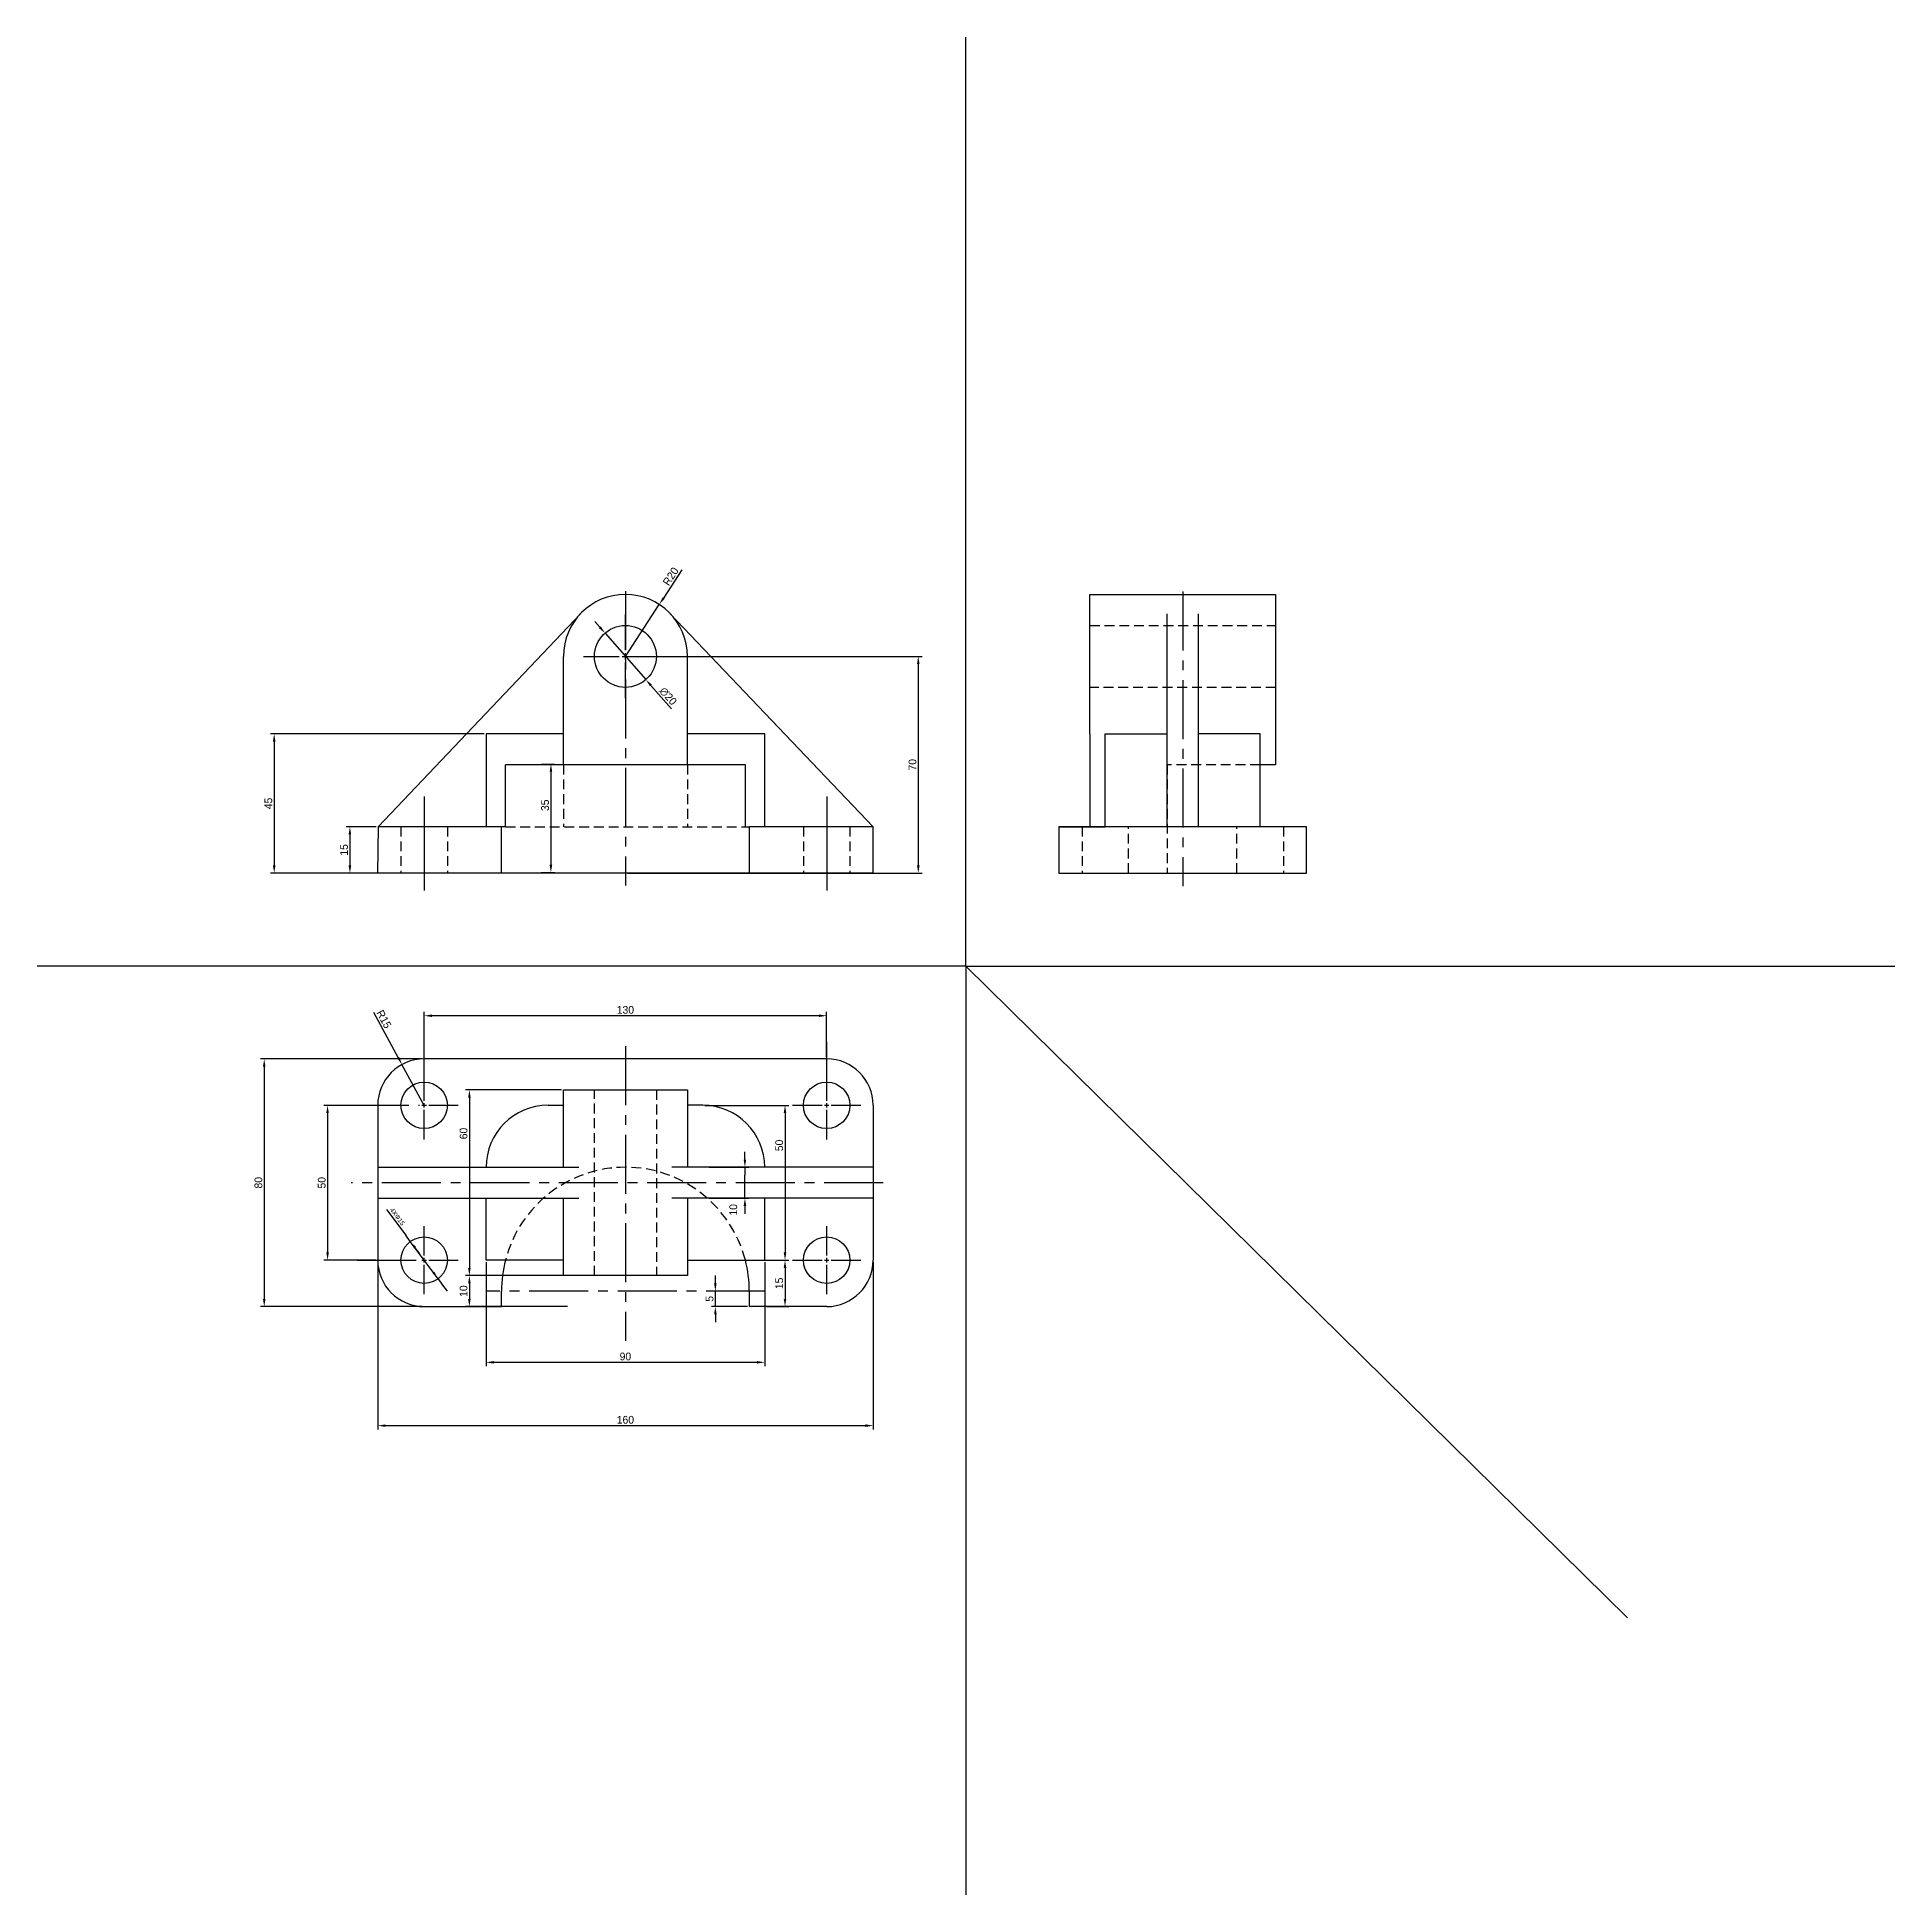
# Model space of a CAD drawing. Header units: millimetres. Extents: x 274 to 874, y 179 to 779.
import ezdxf

# ---------------------------------------------------------------- set-up
doc = ezdxf.new("R2010")
doc.units = ezdxf.units.MM
doc.linetypes.add('CENTER2', pattern=[28.575, 19.05, -3.175, 3.175, -3.175])
doc.linetypes.add('HIDDEN2', pattern=[4.7625, 3.175, -1.5875])
doc.layers.add('标注', color=7, linetype='Continuous', lineweight=20)
doc.layers.add('虚线', color=7, linetype='HIDDEN2')
doc.dimstyles.new('ISO-25', dxfattribs={"dimtxt": 2.5, "dimasz": 2.5, "dimexe": 1.25, "dimexo": 0.625, "dimtad": 1, "dimdsep": 46, "dimtxsty": 'Standard', "dimcen": 2.5, "dimadec": 0, "dimazin": 0, "dimtfac": 1, "dimtmove": 0, "dimatfit": 3, "dimfxl": 1, "dimarcsym": 0})

# ---------------------------------------------------------------- blocks, each defined once
blk = doc.blocks.new('*U1')
blk.add_line((-150, 0), (150, 0))
blk = doc.blocks.new('*U2')
at = {"color": 0, "linetype": 'ByBlock', "lineweight": -2, "transparency": 16777216}
for p, rotation in [((573.85, 629.34), 90), ((423.85, 479.34), 180), ((573.85, 329.34), 270)]:
    blk.add_blockref('*U1', p, dxfattribs=dict(at, rotation=rotation))
blk.add_blockref('*U1', (723.85, 479.34), dxfattribs=at)
blk = doc.blocks.new('*U3')
at = {"color": 0, "linetype": 'CENTER2', "transparency": 16777216}
blk.add_line((0, 44.08), (0, -51.08), dxfattribs=at)
blk = doc.blocks.new('*U4')
at = {"color": 0, "linetype": 'CENTER2', "transparency": 16777216}
blk.add_line((109.52, 0), (-62.35, 0), dxfattribs=at)
blk = doc.blocks.new('*U5')
at = {"color": 0, "linetype": 'CENTER2', "transparency": 16777216}
blk.add_line((0, 44.08), (0, -51.08), dxfattribs=at)
blk = doc.blocks.new('*U6')
at = {"color": 0, "linetype": 'CENTER2', "lineweight": 25, "transparency": 16777216}
blk.add_line((0, 44.08), (0, -51.08), dxfattribs=at)
blk = doc.blocks.new('*D7')
at = {"layer": 'Defpoints', "color": 0, "transparency": 16777216}
for p in [(383.85, 434.34), (367.65, 384.34), (383.85, 384.34)]:
    blk.add_point(p, dxfattribs=at)
at = {"layer": '标注', "color": 0, "lineweight": -2, "transparency": 16777216}
for p, q in [((383.23, 434.34), (366.4, 434.34)), ((367.65, 431.84), (367.65, 386.84)), ((383.23, 384.34), (366.4, 384.34))]:
    blk.add_line(p, q, dxfattribs=at)
at = {"layer": '标注', "color": 0, "transparency": 16777216}
for points in [[(367.23, 431.84), (368.07, 431.84), (367.65, 434.34)], [(367.23, 386.84), (368.07, 386.84), (367.65, 384.34)]]:
    blk.add_solid(points, dxfattribs=at)
at = {"layer": '标注', "color": 0, "transparency": 16777216, "insert": (365.77, 409.34), "char_height": 2.5, "attachment_point": 5, "rotation": 90}
blk.add_mtext('50', dxfattribs=at)
blk = doc.blocks.new('*D8')
at = {"layer": 'Defpoints', "color": 0, "transparency": 16777216}
for p in [(398.85, 463.28), (398.85, 449.34), (528.85, 449.34)]:
    blk.add_point(p, dxfattribs=at)
at = {"layer": '标注', "color": 0, "lineweight": -2, "transparency": 16777216}
for p, q in [((398.85, 449.97), (398.85, 464.53)), ((526.35, 463.28), (401.35, 463.28)), ((528.85, 449.97), (528.85, 464.53))]:
    blk.add_line(p, q, dxfattribs=at)
at = {"layer": '标注', "color": 0, "transparency": 16777216}
for points in [[(401.35, 463.7), (401.35, 462.87), (398.85, 463.28)], [(526.35, 463.7), (526.35, 462.87), (528.85, 463.28)]]:
    blk.add_solid(points, dxfattribs=at)
at = {"layer": '标注', "color": 0, "transparency": 16777216, "insert": (463.85, 465.16), "char_height": 2.5, "attachment_point": 5}
blk.add_mtext('130', dxfattribs=at)
blk = doc.blocks.new('*D9')
at = {"layer": 'Defpoints', "color": 0, "transparency": 16777216}
for p in [(383.96, 524.34), (374.87, 509.34), (383.96, 509.34)]:
    blk.add_point(p, dxfattribs=at)
at = {"layer": '标注', "color": 0, "lineweight": -2, "transparency": 16777216}
for p, q in [((383.34, 524.34), (373.62, 524.34)), ((374.87, 521.84), (374.87, 511.84)), ((383.34, 509.34), (373.62, 509.34))]:
    blk.add_line(p, q, dxfattribs=at)
at = {"layer": '标注', "color": 0, "transparency": 16777216}
for points in [[(374.45, 521.84), (375.28, 521.84), (374.87, 524.34)], [(374.45, 511.84), (375.28, 511.84), (374.87, 509.34)]]:
    blk.add_solid(points, dxfattribs=at)
at = {"layer": '标注', "color": 0, "transparency": 16777216, "insert": (372.99, 516.84), "char_height": 2.5, "attachment_point": 5, "rotation": 90}
blk.add_mtext('15', dxfattribs=at)
blk = doc.blocks.new('*D10')
at = {"layer": 'Defpoints', "color": 0, "transparency": 16777216}
for p in [(418.85, 554.34), (350.42, 509.34), (418.85, 509.34)]:
    blk.add_point(p, dxfattribs=at)
at = {"layer": '标注', "color": 0, "lineweight": -2, "transparency": 16777216}
for p, q in [((418.23, 554.34), (349.17, 554.34)), ((350.42, 551.84), (350.42, 511.84)), ((418.23, 509.34), (349.17, 509.34))]:
    blk.add_line(p, q, dxfattribs=at)
at = {"layer": '标注', "color": 0, "transparency": 16777216}
for points in [[(350, 551.84), (350.83, 551.84), (350.42, 554.34)], [(350, 511.84), (350.83, 511.84), (350.42, 509.34)]]:
    blk.add_solid(points, dxfattribs=at)
at = {"layer": '标注', "color": 0, "transparency": 16777216, "insert": (348.54, 531.84), "char_height": 2.5, "attachment_point": 5, "rotation": 90}
blk.add_mtext('45', dxfattribs=at)
blk = doc.blocks.new('*D11')
at = {"layer": 'Defpoints', "color": 0, "lineweight": -3, "transparency": 16777216}
for p in [(436.04, 544.58), (436.04, 509.58), (439.79, 509.58)]:
    blk.add_point(p, dxfattribs=at)
at = {"layer": '标注', "color": 0, "lineweight": -2, "transparency": 16777216}
for p, q in [((436.66, 544.58), (441.04, 544.58)), ((439.79, 542.08), (439.79, 512.08)), ((436.66, 509.58), (441.04, 509.58))]:
    blk.add_line(p, q, dxfattribs=at)
at = {"layer": '标注', "color": 0, "lineweight": -3, "transparency": 16777216}
for points in [[(439.37, 542.08), (440.21, 542.08), (439.79, 544.58)], [(439.37, 512.08), (440.21, 512.08), (439.79, 509.58)]]:
    blk.add_solid(points, dxfattribs=at)
at = {"layer": '标注', "color": 0, "lineweight": 25, "transparency": 16777216, "insert": (437.91, 531.25), "char_height": 2.5, "attachment_point": 5, "rotation": 90}
blk.add_mtext('35', dxfattribs=at)
blk = doc.blocks.new('*D12')
at = {"layer": 'Defpoints', "color": 0, "transparency": 16777216}
for p in [(418.85, 384.34), (508.85, 384.34), (508.85, 351.34)]:
    blk.add_point(p, dxfattribs=at)
at = {"layer": '标注', "color": 0, "lineweight": -2, "transparency": 16777216}
for p, q in [((418.85, 383.72), (418.85, 350.09)), ((508.85, 383.72), (508.85, 350.09)), ((421.35, 351.34), (506.35, 351.34))]:
    blk.add_line(p, q, dxfattribs=at)
at = {"layer": '标注', "color": 0, "transparency": 16777216}
for points in [[(421.35, 351.76), (421.35, 350.92), (418.85, 351.34)], [(506.35, 351.76), (506.35, 350.92), (508.85, 351.34)]]:
    blk.add_solid(points, dxfattribs=at)
at = {"layer": '标注', "color": 0, "transparency": 16777216, "insert": (463.85, 353.21), "char_height": 2.5, "attachment_point": 5}
blk.add_mtext('90', dxfattribs=at)
blk = doc.blocks.new('*D13')
at = {"layer": 'Defpoints', "color": 0, "transparency": 16777216}
for p in [(383.85, 384.34), (543.85, 384.34), (543.85, 330.89)]:
    blk.add_point(p, dxfattribs=at)
at = {"layer": '标注', "color": 0, "lineweight": -2, "transparency": 16777216}
for p, q in [((383.85, 383.72), (383.85, 329.64)), ((543.85, 383.72), (543.85, 329.64)), ((386.35, 330.89), (541.35, 330.89))]:
    blk.add_line(p, q, dxfattribs=at)
at = {"layer": '标注', "color": 0, "transparency": 16777216}
for points in [[(386.35, 331.3), (386.35, 330.47), (383.85, 330.89)], [(541.35, 331.3), (541.35, 330.47), (543.85, 330.89)]]:
    blk.add_solid(points, dxfattribs=at)
at = {"layer": '标注', "color": 0, "transparency": 16777216, "insert": (463.85, 332.76), "char_height": 2.5, "attachment_point": 5}
blk.add_mtext('160', dxfattribs=at)
blk = doc.blocks.new('*D14')
at = {"layer": 'Defpoints', "color": 0, "transparency": 16777216}
for p in [(398.85, 449.34), (347.19, 369.34), (398.85, 369.34)]:
    blk.add_point(p, dxfattribs=at)
at = {"layer": '标注', "color": 0, "lineweight": -2, "transparency": 16777216}
for p, q in [((398.23, 449.34), (345.94, 449.34)), ((347.19, 446.84), (347.19, 371.84)), ((398.23, 369.34), (345.94, 369.34))]:
    blk.add_line(p, q, dxfattribs=at)
at = {"layer": '标注', "color": 0, "transparency": 16777216}
for points in [[(346.78, 446.84), (347.61, 446.84), (347.19, 449.34)], [(346.78, 371.84), (347.61, 371.84), (347.19, 369.34)]]:
    blk.add_solid(points, dxfattribs=at)
at = {"layer": '标注', "color": 0, "transparency": 16777216, "insert": (345.32, 409.34), "char_height": 2.5, "attachment_point": 5, "rotation": 90}
blk.add_mtext('80', dxfattribs=at)
blk = doc.blocks.new('*D15')
at = {"layer": 'Defpoints', "color": 0, "lineweight": -3, "transparency": 16777216}
for p in [(445.79, 379.34), (413.46, 369.34), (445.79, 369.34)]:
    blk.add_point(p, dxfattribs=at)
at = {"layer": '标注', "color": 0, "lineweight": -2, "transparency": 16777216}
for p, q in [((445.16, 379.34), (412.21, 379.34)), ((413.46, 376.84), (413.46, 371.84)), ((445.16, 369.34), (412.21, 369.34))]:
    blk.add_line(p, q, dxfattribs=at)
at = {"layer": '标注', "color": 0, "lineweight": -3, "transparency": 16777216}
for points in [[(413.04, 376.84), (413.87, 376.84), (413.46, 379.34)], [(413.04, 371.84), (413.87, 371.84), (413.46, 369.34)]]:
    blk.add_solid(points, dxfattribs=at)
at = {"layer": '标注', "color": 0, "lineweight": -3, "transparency": 16777216, "insert": (411.58, 374.34), "char_height": 2.5, "attachment_point": 5, "rotation": 90}
blk.add_mtext('10', dxfattribs=at)
blk = doc.blocks.new('*D16')
at = {"layer": 'Defpoints', "color": 0, "lineweight": -3, "transparency": 16777216}
for p in [(443.85, 439.34), (413.46, 379.34), (443.85, 379.34)]:
    blk.add_point(p, dxfattribs=at)
at = {"layer": '标注', "color": 0, "lineweight": -2, "transparency": 16777216}
for p, q in [((443.23, 439.34), (412.21, 439.34)), ((413.46, 436.84), (413.46, 381.84)), ((443.23, 379.34), (412.21, 379.34))]:
    blk.add_line(p, q, dxfattribs=at)
at = {"layer": '标注', "color": 0, "lineweight": -3, "transparency": 16777216}
for points in [[(413.04, 436.84), (413.87, 436.84), (413.46, 439.34)], [(413.04, 381.84), (413.87, 381.84), (413.46, 379.34)]]:
    blk.add_solid(points, dxfattribs=at)
at = {"layer": '标注', "color": 0, "lineweight": -3, "transparency": 16777216, "insert": (411.58, 425.24), "char_height": 2.5, "attachment_point": 5, "rotation": 90}
blk.add_mtext('60', dxfattribs=at)
blk = doc.blocks.new('*D17')
at = {"layer": 'Defpoints', "color": 0, "lineweight": -3, "transparency": 16777216}
for p in [(508.85, 384.34), (508.85, 369.34), (515.4, 369.34)]:
    blk.add_point(p, dxfattribs=at)
at = {"layer": '标注', "color": 0, "lineweight": -2, "transparency": 16777216}
for p, q in [((509.48, 384.34), (516.65, 384.34)), ((515.4, 381.84), (515.4, 371.84)), ((509.48, 369.34), (516.65, 369.34))]:
    blk.add_line(p, q, dxfattribs=at)
at = {"layer": '标注', "color": 0, "lineweight": -3, "transparency": 16777216}
for points in [[(514.98, 381.84), (515.81, 381.84), (515.4, 384.34)], [(514.98, 371.84), (515.81, 371.84), (515.4, 369.34)]]:
    blk.add_solid(points, dxfattribs=at)
at = {"layer": '标注', "color": 0, "lineweight": -3, "transparency": 16777216, "insert": (513.52, 376.84), "char_height": 2.5, "attachment_point": 5, "rotation": 90}
blk.add_mtext('15', dxfattribs=at)
blk = doc.blocks.new('*D18')
at = {"layer": 'Defpoints', "color": 0, "lineweight": -3, "transparency": 16777216}
for p in [(488.85, 434.34), (488.85, 384.34), (515.4, 384.34)]:
    blk.add_point(p, dxfattribs=at)
at = {"layer": '标注', "color": 0, "lineweight": -2, "transparency": 16777216}
for p, q in [((489.48, 434.34), (516.65, 434.34)), ((515.4, 431.84), (515.4, 386.84)), ((489.48, 384.34), (516.65, 384.34))]:
    blk.add_line(p, q, dxfattribs=at)
at = {"layer": '标注', "color": 0, "lineweight": -3, "transparency": 16777216}
for points in [[(514.98, 431.84), (515.81, 431.84), (515.4, 434.34)], [(514.98, 386.84), (515.81, 386.84), (515.4, 384.34)]]:
    blk.add_solid(points, dxfattribs=at)
at = {"layer": '标注', "color": 0, "lineweight": -3, "transparency": 16777216, "insert": (513.52, 421.39), "char_height": 2.5, "attachment_point": 5, "rotation": 90}
blk.add_mtext('50', dxfattribs=at)
blk = doc.blocks.new('*D19')
at = {"layer": 'Defpoints', "color": 0, "lineweight": -3, "transparency": 16777216}
for p in [(490.31, 414.34), (502.45, 414.34), (490.31, 404.34)]:
    blk.add_point(p, dxfattribs=at)
at = {"layer": '标注', "color": 0, "lineweight": -2, "transparency": 16777216}
for p, q in [((490.93, 414.34), (503.7, 414.34)), ((502.45, 416.84), (502.45, 419.34)), ((502.45, 414.34), (502.45, 411.84)), ((502.45, 406.84), (502.45, 411.84)), ((490.93, 404.34), (503.7, 404.34)), ((502.45, 404.34), (502.45, 406.84)), ((502.45, 401.84), (502.45, 399.34))]:
    blk.add_line(p, q, dxfattribs=at)
at = {"layer": '标注', "color": 0, "lineweight": -3, "transparency": 16777216}
for points in [[(502.03, 416.84), (502.86, 416.84), (502.45, 414.34)], [(502.03, 401.84), (502.86, 401.84), (502.45, 404.34)]]:
    blk.add_solid(points, dxfattribs=at)
at = {"layer": '标注', "color": 0, "lineweight": -3, "transparency": 16777216, "insert": (498.7, 400.59), "char_height": 2.5, "attachment_point": 5, "rotation": 90}
blk.add_mtext('10', dxfattribs=at)
blk = doc.blocks.new('*U20')
at = {"layer": '标注', "color": 0, "linetype": 'CENTER2', "lineweight": -3, "transparency": 16777216}
for p, q in [((0, 1.5), (0, 22.91)), ((-24.04, 0), (-1.5, 0)), ((1.5, 0), (11, 0)), ((0, -11), (0, -1.5))]:
    blk.add_line(p, q, dxfattribs=at)
at = {"layer": '标注', "color": 0, "linetype": 'Continuous', "lineweight": -3, "transparency": 16777216}
for p, q in [((-0.75, 0), (0.75, 0)), ((0, -0.75), (0, 0.75))]:
    blk.add_line(p, q, dxfattribs=at)
blk = doc.blocks.new('*U21')
at = {"layer": '标注', "color": 0, "linetype": 'CENTER2', "lineweight": -3, "transparency": 16777216}
for p, q in [((0, 1.5), (0, 11)), ((-21.66, 0), (-1.5, 0)), ((1.5, 0), (11, 0)), ((0, -11), (0, -1.5))]:
    blk.add_line(p, q, dxfattribs=at)
at = {"layer": '标注', "color": 0, "linetype": 'Continuous', "lineweight": -3, "transparency": 16777216}
for p, q in [((-0.75, 0), (0.75, 0)), ((0, -0.75), (0, 0.75))]:
    blk.add_line(p, q, dxfattribs=at)
blk = doc.blocks.new('*U22')
at = {"layer": '标注', "color": 0, "linetype": 'CENTER2', "lineweight": -3, "transparency": 16777216}
for p, q in [((0, 1.5), (0, 11)), ((-11, 0), (-1.5, 0)), ((1.5, 0), (11, 0)), ((0, -11), (0, -1.5))]:
    blk.add_line(p, q, dxfattribs=at)
at = {"layer": '标注', "color": 0, "linetype": 'Continuous', "lineweight": -3, "transparency": 16777216}
for p, q in [((-0.75, 0), (0.75, 0)), ((0, -0.75), (0, 0.75))]:
    blk.add_line(p, q, dxfattribs=at)
blk = doc.blocks.new('*U23')
at = {"layer": '标注', "color": 0, "linetype": 'CENTER2', "lineweight": -3, "transparency": 16777216}
for p, q in [((0, 1.5), (0, 22.91)), ((-11, 0), (-1.5, 0)), ((1.5, 0), (11, 0)), ((0, -11), (0, -1.5))]:
    blk.add_line(p, q, dxfattribs=at)
at = {"layer": '标注', "color": 0, "linetype": 'Continuous', "lineweight": -3, "transparency": 16777216}
for p, q in [((-0.75, 0), (0.75, 0)), ((0, -0.75), (0, 0.75))]:
    blk.add_line(p, q, dxfattribs=at)
blk = doc.blocks.new('*U24')
at = {"layer": '标注', "color": 0, "linetype": 'CENTER2', "lineweight": -3, "transparency": 16777216}
for p, q in [((0, 2), (0, 13.5)), ((-13.5, 0), (-2, 0)), ((2, 0), (92.49, 0)), ((0, -13.5), (0, -2))]:
    blk.add_line(p, q, dxfattribs=at)
at = {"layer": '标注', "color": 0, "linetype": 'Continuous', "lineweight": -3, "transparency": 16777216}
for p, q in [((-1, 0), (1, 0)), ((0, -1), (0, 1))]:
    blk.add_line(p, q, dxfattribs=at)
blk = doc.blocks.new('*D25')
at = {"layer": 'Defpoints', "color": 0, "lineweight": -3, "transparency": 16777216}
for p in [(463.85, 579.34), (463.85, 509.34), (558.44, 509.34)]:
    blk.add_point(p, dxfattribs=at)
at = {"layer": '标注', "color": 0, "lineweight": -2, "transparency": 16777216}
for p, q in [((464.48, 579.34), (559.69, 579.34)), ((558.44, 576.84), (558.44, 511.84)), ((464.48, 509.34), (559.69, 509.34))]:
    blk.add_line(p, q, dxfattribs=at)
at = {"layer": '标注', "color": 0, "lineweight": -3, "transparency": 16777216}
for points in [[(558.02, 576.84), (558.86, 576.84), (558.44, 579.34)], [(558.02, 511.84), (558.86, 511.84), (558.44, 509.34)]]:
    blk.add_solid(points, dxfattribs=at)
at = {"layer": '标注', "color": 0, "lineweight": -3, "transparency": 16777216, "insert": (556.57, 544.34), "char_height": 2.5, "attachment_point": 5, "rotation": 90}
blk.add_mtext('70', dxfattribs=at)
blk = doc.blocks.new('*D28')
at = {"layer": 'Defpoints', "color": 0, "lineweight": -3, "transparency": 16777216}
for p in [(474.79, 596.09), (463.85, 579.34)]:
    blk.add_point(p, dxfattribs=at)
at = {"layer": '标注', "color": 0, "lineweight": -2, "transparency": 16777216}
for p, q in [((482.1, 607.28), (476.15, 598.18)), ((463.85, 579.34), (474.79, 596.09))]:
    blk.add_line(p, q, dxfattribs=at)
at = {"layer": '标注', "color": 0, "lineweight": -3, "transparency": 16777216}
blk.add_solid([(475.81, 598.41), (476.5, 597.95), (474.79, 596.09)], dxfattribs=at)
at = {"layer": '标注', "color": 0, "lineweight": -3, "transparency": 16777216, "insert": (478.48, 605.17), "char_height": 2.5, "attachment_point": 5, "rotation": 56.85509}
blk.add_mtext('R20', dxfattribs=at)
blk = doc.blocks.new('*D29')
at = {"layer": 'Defpoints', "color": 0, "lineweight": -3, "transparency": 16777216}
for p in [(457.26, 586.86), (470.45, 571.83)]:
    blk.add_point(p, dxfattribs=at)
at = {"layer": '标注', "color": 0, "lineweight": -2, "transparency": 16777216}
for p, q in [((455.61, 588.74), (453.96, 590.62)), ((457.26, 586.86), (470.45, 571.83)), ((478.69, 562.43), (472.09, 569.95))]:
    blk.add_line(p, q, dxfattribs=at)
at = {"layer": '标注', "color": 0, "lineweight": -3, "transparency": 16777216}
for points in [[(455.92, 589.02), (455.3, 588.47), (457.26, 586.86)], [(472.41, 570.22), (471.78, 569.67), (470.45, 571.83)]]:
    blk.add_solid(points, dxfattribs=at)
at = {"layer": '标注', "color": 0, "lineweight": -3, "transparency": 16777216, "insert": (477.63, 566.48), "char_height": 2.5, "attachment_point": 5, "rotation": 311.25391}
blk.add_mtext('∅20', dxfattribs=at)
blk = doc.blocks.new('*D30')
at = {"layer": 'Defpoints', "color": 0, "lineweight": -3, "transparency": 16777216}
for p in [(391.69, 447.52), (398.85, 434.34)]:
    blk.add_point(p, dxfattribs=at)
at = {"layer": '标注', "color": 0, "lineweight": -2, "transparency": 16777216}
for p, q in [((382.53, 464.38), (390.49, 449.72)), ((398.85, 434.34), (391.69, 447.52))]:
    blk.add_line(p, q, dxfattribs=at)
at = {"layer": '标注', "color": 0, "lineweight": -3, "transparency": 16777216}
blk.add_solid([(390.86, 449.92), (390.13, 449.52), (391.69, 447.52)], dxfattribs=at)
at = {"layer": '标注', "color": 0, "lineweight": -3, "transparency": 16777216, "insert": (385.86, 462.16), "char_height": 2.5, "attachment_point": 5, "rotation": 298.52933}
blk.add_mtext('R15', dxfattribs=at)
blk = doc.blocks.new('*D32')
at = {"layer": 'Defpoints', "color": 0, "lineweight": -3, "transparency": 16777216}
for p in [(394.38, 390.37), (403.32, 378.32)]:
    blk.add_point(p, dxfattribs=at)
at = {"layer": '标注', "color": 0, "lineweight": -2, "transparency": 16777216}
for p, q in [((386.68, 400.74), (392.89, 392.37)), ((394.38, 390.37), (392.89, 392.37)), ((403.32, 378.32), (394.38, 390.37)), ((395.87, 388.36), (397.36, 386.35)), ((401.83, 380.33), (400.34, 382.34)), ((403.32, 378.32), (404.81, 376.31)), ((404.81, 376.31), (406.3, 374.31))]:
    blk.add_line(p, q, dxfattribs=at)
at = {"layer": '标注', "color": 0, "lineweight": -3, "transparency": 16777216}
for points in [[(396.21, 388.61), (395.54, 388.11), (394.38, 390.37)], [(402.17, 380.58), (401.5, 380.08), (403.32, 378.32)]]:
    blk.add_solid(points, dxfattribs=at)
at = {"layer": '标注', "color": 0, "lineweight": -3, "transparency": 16777216, "insert": (390.18, 398.41), "char_height": 2.5, "attachment_point": 5, "rotation": 306.59345}
blk.add_mtext('{\\H0.6x;4X\\fArial|b0|i0|c0|p34;Φ\\Ftxt|c0;15}', dxfattribs=at)
blk = doc.blocks.new('*D33')
at = {"layer": 'Defpoints', "color": 0, "lineweight": -3, "transparency": 16777216}
for p in [(492.9, 374.34), (503.85, 374.34), (503.85, 369.34)]:
    blk.add_point(p, dxfattribs=at)
at = {"layer": '标注', "color": 0, "lineweight": -2, "transparency": 16777216}
for p, q in [((492.9, 376.84), (492.9, 379.34)), ((503.23, 374.34), (491.65, 374.34)), ((492.9, 369.34), (492.9, 374.34)), ((503.23, 369.34), (491.65, 369.34)), ((492.9, 366.84), (492.9, 364.34))]:
    blk.add_line(p, q, dxfattribs=at)
at = {"layer": '标注', "color": 0, "lineweight": -3, "transparency": 16777216}
for points in [[(492.49, 376.84), (493.32, 376.84), (492.9, 374.34)], [(492.49, 366.84), (493.32, 366.84), (492.9, 369.34)]]:
    blk.add_solid(points, dxfattribs=at)
at = {"layer": '标注', "color": 0, "lineweight": -3, "transparency": 16777216, "insert": (491.03, 371.84), "char_height": 2.5, "attachment_point": 5, "rotation": 90}
blk.add_mtext('5', dxfattribs=at)
blk = doc.blocks.new('*U34')
at = {"color": 0, "linetype": 'CENTER2', "lineweight": -3, "transparency": 16777216}
blk.add_line((18.88, 0), (-71.25, 0), dxfattribs=at)

msp = doc.modelspace()

# ---------------------------------------------------------------- linework, layer by layer
at = {"lineweight": 30}
for p, q in [((613.852, 599.343), (673.852, 599.343)), ((613.852, 554.343), (613.852, 599.343)), ((673.852, 599.343), (673.852, 544.343)), ((383.963, 524.343), (449.358, 593.124)), ((478.347, 593.124), (543.852, 524.343)), ((638.852, 524.343), (638.852, 593.124)), ((648.852, 593.124), (648.852, 524.343)), ((443.852, 544.343), (443.852, 579.343)), ((483.852, 544.343), (483.852, 579.343)), ((443.852, 554.343), (418.852, 554.343)), ((418.852, 554.343), (418.852, 524.343)), ((508.852, 554.343), (483.852, 554.343)), ((508.852, 524.343), (508.852, 554.343)), ((613.852, 554.343), (613.852, 524.343)), ((618.852, 524.343), (618.852, 554.343)), ((618.852, 554.343), (638.852, 554.343)), ((668.852, 554.343), (648.852, 554.343)), ((668.852, 524.343), (668.852, 554.343)), ((425.122, 524.343), (425.122, 544.343)), ((502.582, 544.343), (425.122, 544.343)), ((502.582, 524.343), (502.582, 544.343)), ((673.852, 544.343), (668.852, 544.343)), ((383.852, 509.343), (384.075, 524.342)), ((423.852, 524.343), (383.963, 524.343)), ((423.852, 509.343), (423.852, 524.343)), ((425.122, 524.343), (423.852, 524.343)), ((502.582, 524.343), (503.852, 524.343)), ((543.852, 524.343), (503.852, 524.343)), ((503.852, 524.343), (503.852, 509.343)), ((543.852, 509.343), (543.852, 524.343)), ((683.852, 524.343), (603.852, 524.343)), ((603.852, 524.343), (603.852, 509.343)), ((603.852, 524.343), (618.852, 524.343)), ((683.852, 509.343), (683.852, 524.343)), ((543.852, 509.343), (383.852, 509.343)), ((603.852, 509.343), (683.852, 509.343)), ((528.852, 449.343), (398.852, 449.343)), ((443.852, 414.343), (443.852, 439.343)), ((443.852, 439.343), (483.852, 439.343)), ((483.852, 439.343), (483.852, 414.343)), ((383.852, 434.343), (383.852, 384.343)), ((438.852, 434.343), (443.852, 434.343)), ((488.852, 434.343), (483.852, 434.343)), ((543.852, 434.343), (543.852, 384.343)), ((383.852, 414.343), (448.852, 414.343)), ((418.852, 414.343), (418.852, 414.343)), ((543.852, 414.343), (478.852, 414.343)), ((508.852, 414.343), (508.852, 414.343)), ((383.852, 404.343), (448.852, 404.343)), ((418.852, 384.343), (418.852, 404.343)), ((443.852, 379.343), (443.852, 404.343)), ((543.852, 404.343), (478.852, 404.343)), ((483.852, 404.343), (483.852, 379.343)), ((508.852, 384.343), (508.852, 404.343)), ((443.852, 384.343), (418.852, 384.343)), ((483.852, 384.343), (483.852, 384.343)), ((483.852, 384.343), (508.852, 384.343)), ((483.852, 379.343), (443.852, 379.343)), ((423.852, 369.343), (423.852, 374.343)), ((503.852, 374.343), (503.852, 369.343)), ((398.852, 369.343), (423.852, 369.343)), ((528.852, 369.343), (503.852, 369.343))]:
    msp.add_line(p, q, dxfattribs=at)
at = {"lineweight": 25}
for p, q in [((398.852, 534.049), (398.852, 503.764)), ((528.852, 534.049), (528.852, 503.764))]:
    msp.add_line(p, q, dxfattribs=at)
at = {"lineweight": 0}
msp.add_line((573.852, 479.343), (787.545, 268.783), dxfattribs=at)
at = {"lineweight": 30}
for centre, radius in [((463.852, 579.343), 10), ((398.852, 434.343), 7.5), ((528.852, 434.343), 7.5), ((398.852, 384.343), 7.5), ((528.852, 384.343), 7.5)]:
    msp.add_circle(centre, radius, dxfattribs=at)
for centre, radius, start, end in [((463.852, 579.343), 20, 0, 180), ((398.852, 434.343), 15, 90, 180), ((528.852, 434.343), 15, 0, 90), ((438.852, 414.343), 20, 90, 180), ((488.852, 414.343), 20, 0, 90), ((398.852, 384.343), 15, 180, 270), ((463.852, 374.343), 40, 165.522488, 180), ((463.852, 374.343), 40, 0, 14.477512), ((528.852, 384.343), 15, 270, 0)]:
    msp.add_arc(centre, radius, start, end, dxfattribs=at)
at = {"layer": '虚线', "lineweight": 30}
for p, q in [((613.852, 589.343), (673.852, 589.343)), ((673.852, 569.343), (613.852, 569.343)), ((443.852, 544.343), (443.852, 524.343)), ((483.852, 544.343), (483.852, 524.343)), ((668.852, 544.343), (638.852, 544.343)), ((638.852, 544.343), (638.852, 509.343)), ((391.352, 524.343), (391.352, 509.343)), ((406.352, 524.343), (406.352, 509.343)), ((425.122, 524.343), (502.582, 524.343)), ((521.352, 524.343), (521.352, 509.343)), ((536.352, 524.343), (536.352, 509.343)), ((611.352, 524.343), (611.352, 509.343)), ((626.352, 509.343), (626.352, 524.343)), ((661.352, 509.343), (661.352, 524.343)), ((676.352, 524.343), (676.352, 509.343)), ((453.852, 379.343), (453.852, 439.343)), ((473.852, 439.343), (473.852, 379.343))]:
    msp.add_line(p, q, dxfattribs=at)
msp.add_arc((463.852, 374.343), 40, 14.477512, 165.522488, dxfattribs=at)

# ---------------------------------------------------------------- block references
at = {"lineweight": 0}
msp.add_blockref('*U2', (0, 0), dxfattribs=at)
at = {"linetype": 'CENTER2'}
for name, p in [('*U5', (463.852, 556.377)), ('*U3', (463.852, 409.343)), ('*U4', (437.602, 409.343))]:
    msp.add_blockref(name, p, dxfattribs=at)
at = {"linetype": 'CENTER2', "lineweight": 25}
msp.add_blockref('*U6', (643.852, 556.186), dxfattribs=at)
at = {"linetype": 'CENTER2', "lineweight": -3}
msp.add_blockref('*U34', (490.102, 374.343), dxfattribs=at)
at = {"layer": '标注', "linetype": 'CENTER2', "lineweight": -3}
for name, p in [('*U24', (463.852, 579.343)), ('*U20', (398.852, 434.343)), ('*U23', (528.852, 434.343)), ('*U21', (398.852, 384.343)), ('*U22', (528.852, 384.343))]:
    msp.add_blockref(name, p, dxfattribs=at)

# ---------------------------------------------------------------- dimensions: what is measured, and where the dimension line sits
at = {"layer": '标注', "lineweight": -3}
for center, mpoint, picture, middle in [((463.852, 579.343), (474.787, 596.089), '*D28', (480.047, 604.143)), ((398.852, 434.343), (391.688, 447.522), '*D30', (384.218, 461.264))]:
    dim = msp.add_radius_dim(center=center, mpoint=mpoint, dimstyle='ISO-25', dxfattribs=at)
    dim.commit()
    dim.dimension.update_dxf_attribs({"geometry": picture, "text_midpoint": middle, "dimtype": 164})
dim = msp.add_diameter_dim_2p(p1=(457.258, 586.861), p2=(470.446, 571.825), dimstyle='ISO-25', dxfattribs=at)
dim.commit()
dim.dimension.update_dxf_attribs({"geometry": '*D29', "text_midpoint": (477.626, 566.484)})
for base, p1, p2, picture, middle in [((558.441, 509.343), (463.852, 579.343), (463.852, 509.343), '*D25', (556.566, 544.343)), ((515.396, 369.343), (508.852, 384.343), (508.852, 369.343), '*D17', (513.521, 376.843)), ((413.457, 369.343), (445.788, 379.343), (445.788, 369.343), '*D15', (411.582, 374.343)), ((492.902, 374.343), (503.852, 369.343), (503.852, 374.343), '*D33', (491.027, 371.843))]:
    dim = msp.add_linear_dim(base=base, p1=p1, p2=p2, angle=90, dimstyle='ISO-25', dxfattribs=at)
    dim.commit()
    dim.dimension.update_dxf_attribs({"geometry": picture, "text_midpoint": middle})
at = {"layer": '标注'}
for base, p1, p2, picture, middle in [((350.416, 509.343), (418.852, 554.343), (418.852, 509.343), '*D10', (348.541, 531.843)), ((374.867, 509.343), (383.963, 524.343), (383.963, 509.343), '*D9', (372.992, 516.843)), ((347.192, 369.343), (398.852, 449.343), (398.852, 369.343), '*D14', (345.317, 409.343)), ((367.649, 384.343), (383.852, 434.343), (383.852, 384.343), '*D7', (365.774, 409.343))]:
    dim = msp.add_linear_dim(base=base, p1=p1, p2=p2, angle=90, dimstyle='ISO-25', dxfattribs=at)
    dim.commit()
    dim.dimension.update_dxf_attribs({"geometry": picture, "text_midpoint": middle})
at = {"layer": '标注', "lineweight": 25}
dim = msp.add_linear_dim(base=(439.788, 509.576), p1=(436.038, 544.576), p2=(436.038, 509.576), angle=90, dimstyle='ISO-25', dxfattribs=at)
dim.commit()
dim.dimension.update_dxf_attribs({"geometry": '*D11', "text_midpoint": (439.788, 531.249), "dimtype": 160})
at = {"layer": '标注'}
for base, p1, p2, picture, middle in [((398.852, 463.283), (528.852, 449.343), (398.852, 449.343), '*D8', (463.852, 465.158)), ((543.852, 330.885), (383.852, 384.343), (543.852, 384.343), '*D13', (463.852, 332.76)), ((508.852, 351.339), (418.852, 384.343), (508.852, 384.343), '*D12', (463.852, 353.214))]:
    dim = msp.add_linear_dim(base=base, p1=p1, p2=p2, dimstyle='ISO-25', dxfattribs=at)
    dim.commit()
    dim.dimension.update_dxf_attribs({"geometry": picture, "text_midpoint": middle})
at = {"layer": '标注', "lineweight": -3}
for base, p1, p2, picture, middle in [((413.457, 379.343), (443.852, 439.343), (443.852, 379.343), '*D16', (413.457, 425.237)), ((515.396, 384.343), (488.852, 434.343), (488.852, 384.343), '*D18', (515.396, 421.386))]:
    dim = msp.add_linear_dim(base=base, p1=p1, p2=p2, angle=90, dimstyle='ISO-25', dxfattribs=at)
    dim.commit()
    dim.dimension.update_dxf_attribs({"geometry": picture, "text_midpoint": middle, "dimtype": 160})
dim = msp.add_linear_dim(base=(502.445, 414.343), p1=(490.31, 404.343), p2=(490.31, 414.343), angle=90, dimstyle='ISO-25', override={"dimtmove": 2}, dxfattribs=at)
dim.commit()
dim.dimension.update_dxf_attribs({"geometry": '*D19', "text_midpoint": (498.695, 400.593), "dimtype": 160})
dim = msp.add_diameter_dim_2p(p1=(403.323, 378.322), p2=(394.381, 390.365), text='{\\H0.6x;4X\\fArial|b0|i0|c0|p34;Φ\\Ftxt|c0;15}', dimstyle='ISO-25', dxfattribs=at)
dim.commit()
dim.dimension.update_dxf_attribs({"geometry": '*D32', "text_midpoint": (389.039, 397.56)})

doc.saveas('drawing.dxf')
